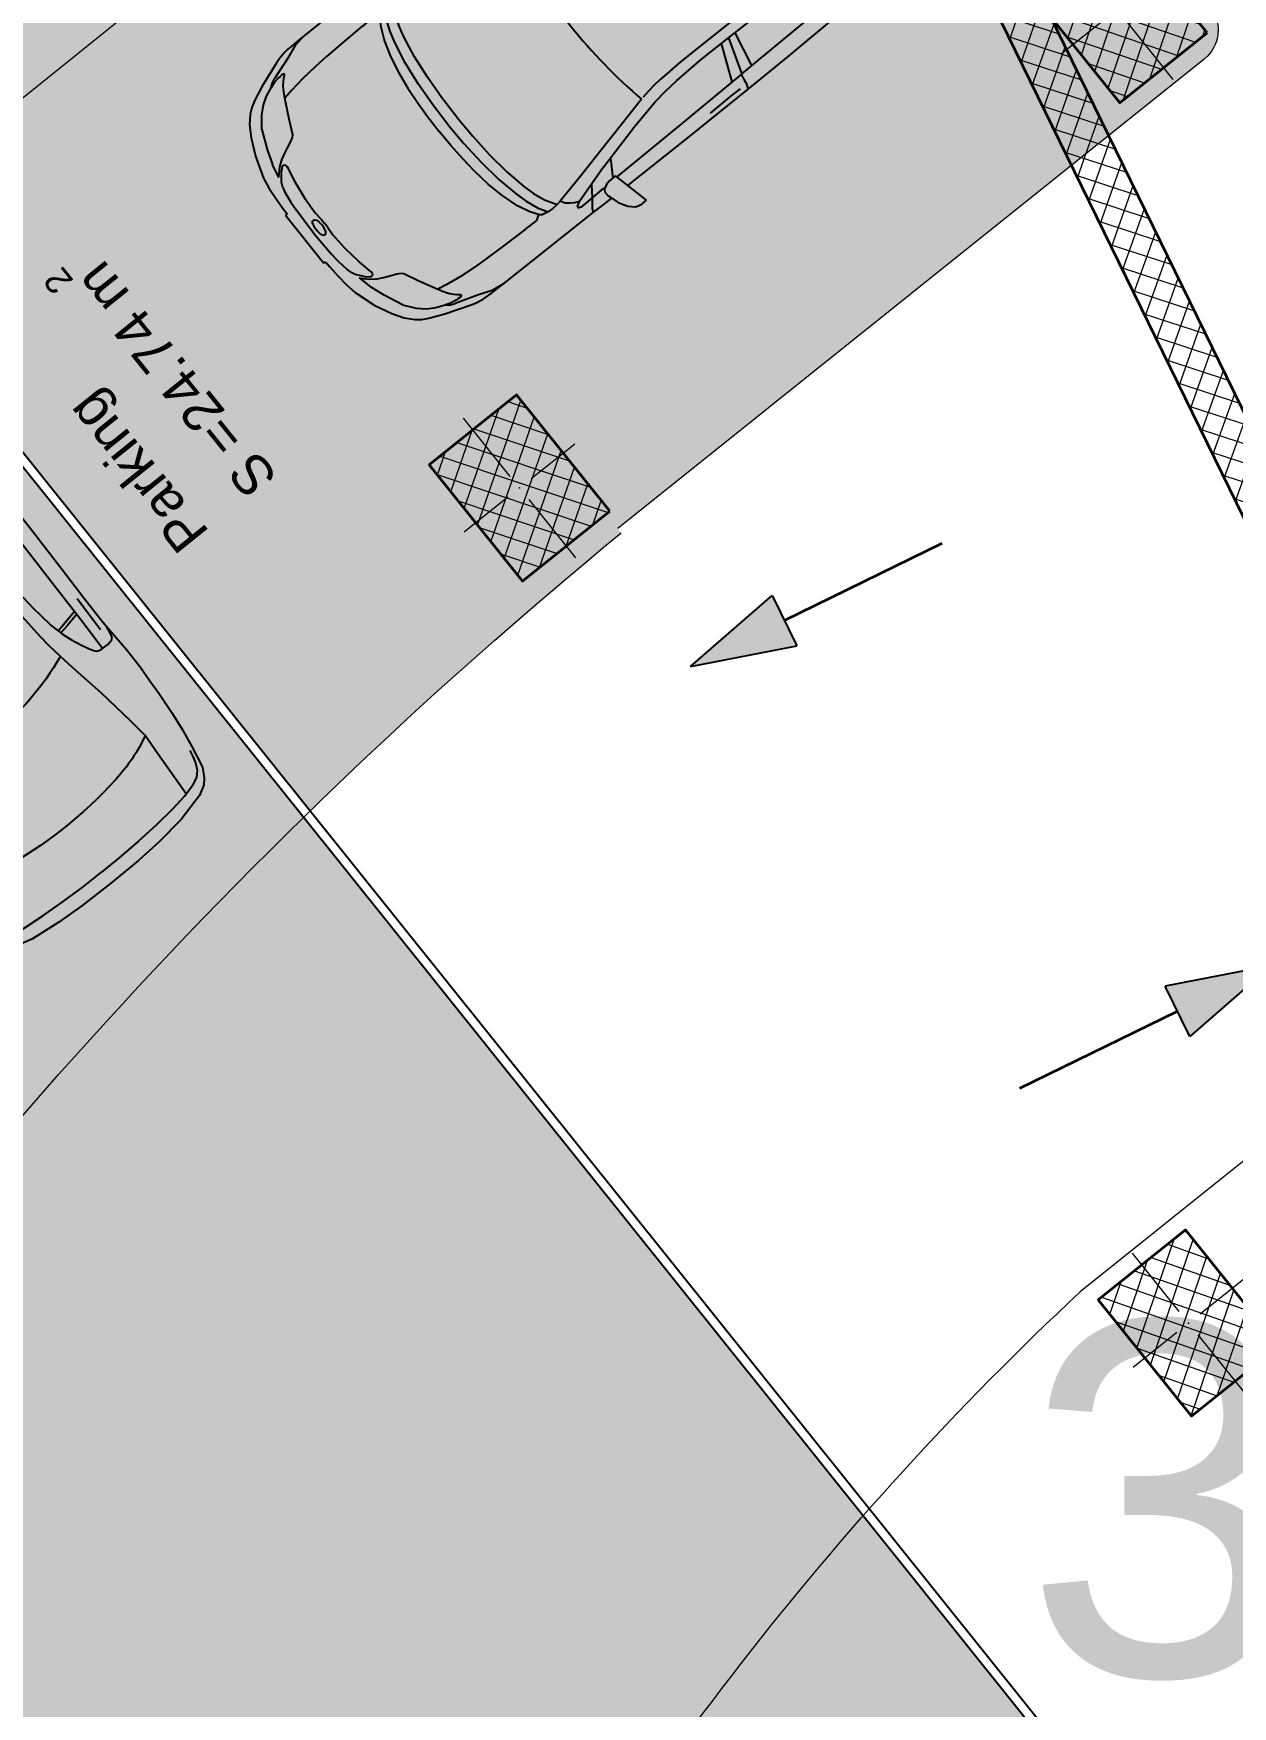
# Model space of a CAD drawing. Header units: metres. Extents: x 7511783 to 7512372, y 4692307 to 4692611.
# Drawn here: x 7511939.81 to 7511946.24, y 4692360.07 to 4692369.04 of the extents above; entities that cross this region are included whole.
import ezdxf

# ---------------------------------------------------------------- set-up
doc = ezdxf.new("R2010")
doc.units = ezdxf.units.M
for name, color, linetype, lineweight in [('2D Drafting - General_Pen_No__1', 7, 'Continuous', 0), ('A - Fill Zone_Pen_No__1', 7, 'Continuous', 0), ('A - Muret', 7, 'Continuous', 0), ('A - Muret_Pen_No__101', 252, 'Continuous', 0), ('A - Muret_Pen_No__7', 7, 'Continuous', 0), ('A - Pllaka Themel', 7, 'Continuous', 0), ('A - Pllaka Themel_Pen_No__42', 8, 'Continuous', 0), ('A - Shtyllat', 7, 'Continuous', 0), ('A - Shtyllat_Pen_No__1', 7, 'Continuous', 0), ('A - Shtyllat_Pen_No__7', 7, 'Continuous', 0), ('A -Polyline', 7, 'Continuous', 0), ('A -Polyline_Pen_No__1', 7, 'Continuous', 0), ('A1 - Bodrumi -1', 7, 'Continuous', 0), ('A1 - Bodrumi -1_Pen_No__42', 8, 'Continuous', 0), ('bodrum 1 garazhat projekt', 7, 'Continuous', 0), ('garazhat-netw-amiri - b1', 20, 'Continuous', 0), ('Interior - Furniture _Pen_No__42', 8, 'Continuous', 0), ('Nr-Kojshi', 251, 'Continuous', 0)]:
    doc.layers.add(name, color=color, linetype=linetype, lineweight=lineweight)
for name, color, linetype, lineweight, true_color in [('2D Drafting - General_Pen_No__102', 7, 'Continuous', 0, 0xcccccc), ('A - Fill Zone_Pen_No__102', 7, 'Continuous', 0, 0xcccccc), ('A -Polyline_Pen_No__178', 7, 'Continuous', 0, 0xbda888), ('A -Polyline_Pen_No__48', 7, 'Continuous', 0, 0xa80f02), ('A -Polyline_Pen_No__8', 7, 'Continuous', 0, 0xa80f02)]:
    doc.layers.add(name, color=color, linetype=linetype, lineweight=lineweight, true_color=true_color)
doc.styles.add('GENERATED_STYLE_1', font='arial.ttf')
doc.styles.get("Standard").update_dxf_attribs({"font": 'arial.ttf'})
pattern_1 = [(44.99999999999999, (0, 0), (-68.94290863686237, 68.94290863686243), []), (135.0000000000002, (0, 0), (68.94290863686219, 68.94290863686261), [])]

# ---------------------------------------------------------------- blocks, each defined once
blk = doc.blocks.new('Slab_5', base_point=(27099.99999994247, -19050.45703700876))
at = {"layer": 'A - Pllaka Themel_Pen_No__42', "color": 8, "linetype": 'Continuous', "lineweight": 25, "flags": 128}
blk.add_lwpolyline([(27099.99999994247, -19050.45703700876), (27099.99999994245, -53141.28956256485), (34367.48378446266, -53141.28956256485), (34572.08011014806, -54047.73212241127), (58725.51372234098, -48551.56399353077), (58577.30438397717, -47886.40318112021), (60192.66493870387, -47573.34216697118), (56976.71528492225, -33242.20353530695), (55470.262655318, -33580.37692266011), (52202.17436583389, -19050.80466526669)], close=True, dxfattribs=at)
blk = doc.blocks.new('Slab_6', base_point=(63264.51523607765, -68393.3326743771))
at = {"layer": 'A1 - Bodrumi -1_Pen_No__42', "color": 8, "linetype": 'Continuous', "lineweight": 25, "flags": 128}
blk.add_lwpolyline([(63264.51523607765, -68393.3326743771), (83257.00457082294, -63909.70114019907), (75456.13369070938, -29146.91751099753, 0.002191949762086438), (57048.23205081843, -33332.54687322022), (60252.72529317138, -47612.6326470723), (58637.28843211706, -47925.70844958309), (58785.1422201114, -48589.27355840802), (58818.69832244765, -48581.63779186852)], format="xyb", close=True, dxfattribs=at)
blk = doc.blocks.new('Wall_17', base_point=(-1850.000000000003, -8550.830745419273))
at = {"layer": 'A - Muret_Pen_No__101', "linetype": 'Continuous', "lineweight": 13}
h = blk.add_hatch(dxfattribs=at)
h.set_pattern_fill('CONCRETE_BLOCK', color=252, style=0, pattern_type=2)
h.set_pattern_definition(pattern_1)
h.paths.add_polyline_path([(-1850.000000000003, -8550.830745419273), (-1850.000000000003, -19000.83600967443), (-1600.000000000003, -19000.83600967443), (-1600.000000000003, -8550.830745419273)])
at = {"layer": 'A - Muret_Pen_No__7', "color": 7, "linetype": 'Continuous', "lineweight": 35, "flags": 128}
for points in [[(-1850.000000000003, -8550.830745419273), (-1850.000000000003, -19000.83600967443)], [(-1600.000000000003, -19000.83600967443), (-1600.000000000003, -8550.830745419273)]]:
    blk.add_lwpolyline(points, dxfattribs=at)
blk = doc.blocks.new('Column_166', base_point=(64505.87232301066, -38881.04805262886))
at = {"layer": 'A - Shtyllat', "linetype": 'Continuous', "lineweight": 0, "true_color": 0x000000}
h = blk.add_hatch(dxfattribs=at)
h.set_pattern_fill('CONCRETE_BLOCK', color=18, style=0, pattern_type=2)
h.set_pattern_definition(pattern_1)
h.paths.add_polyline_path([(64886.17591868006, -39205.65423729103), (64711.00925349893, -38425.06686908084), (64125.56872734128, -38556.44186796668), (64300.7353925224, -39337.02923617687)])
at = {"layer": 'A - Shtyllat_Pen_No__1', "color": 7, "linetype": 'Continuous', "lineweight": 13}
for p, q in [((64488.35565649256, -38802.98931580783), (64400.77232390199, -38412.69563170273)), ((64583.93105983168, -38863.53138611074), (64876.6513229105, -38797.84388666783)), ((64427.81358618964, -38898.56471914697), (64135.09332311082, -38964.25221858989)), ((64523.38898952877, -38959.10678944988), (64610.97232211933, -39349.40047355498))]:
    blk.add_line(p, q, dxfattribs=at)
blk.add_point((64505.87232301066, -38881.04805262886), dxfattribs=at)
at = {"layer": 'A - Shtyllat_Pen_No__7', "color": 7, "linetype": 'Continuous', "lineweight": 35, "flags": 128}
blk.add_lwpolyline([(64886.17591868006, -39205.65423729103), (64711.00925349893, -38425.06686908084), (64125.56872734128, -38556.44186796668), (64300.7353925224, -39337.02923617687)], close=True, dxfattribs=at)
blk = doc.blocks.new('Column_167', base_point=(60501.61449844529, -39779.61817843394))
at = {"layer": 'A - Shtyllat', "linetype": 'Continuous', "lineweight": 0, "true_color": 0x000000}
h = blk.add_hatch(dxfattribs=at)
h.set_pattern_fill('CONCRETE_BLOCK', color=18, style=0, pattern_type=2)
h.set_pattern_definition(pattern_1)
h.paths.add_polyline_path([(60881.91809411468, -40104.22436309612), (60706.75142893356, -39323.63699488591), (60121.31090277591, -39455.01199377175), (60296.47756795703, -40235.59936198196)])
at = {"layer": 'A - Shtyllat_Pen_No__1', "color": 7, "linetype": 'Continuous', "lineweight": 13}
for p, q in [((60484.09783192718, -39701.55944161292), (60396.51449933663, -39311.26575750781)), ((60579.67323526631, -39762.10151191583), (60872.39349834514, -39696.41401247291)), ((60423.55576162427, -39797.13484495204), (60130.83549854544, -39862.82234439496)), ((60519.13116496341, -39857.67691525495), (60606.71449755396, -40247.97059936006))]:
    blk.add_line(p, q, dxfattribs=at)
blk.add_point((60501.61449844529, -39779.61817843394), dxfattribs=at)
at = {"layer": 'A - Shtyllat_Pen_No__7', "color": 7, "linetype": 'Continuous', "lineweight": 35, "flags": 128}
blk.add_lwpolyline([(60881.91809411468, -40104.22436309612), (60706.75142893356, -39323.63699488591), (60121.31090277591, -39455.01199377175), (60296.47756795703, -40235.59936198196)], close=True, dxfattribs=at)
blk = doc.blocks.new('Column_168', base_point=(61758.21565567115, -45379.35366003722))
at = {"layer": 'A - Shtyllat', "linetype": 'Continuous', "lineweight": 0, "true_color": 0x000000}
h = blk.add_hatch(dxfattribs=at)
h.set_pattern_fill('CONCRETE_BLOCK', color=18, style=0, pattern_type=2)
h.set_pattern_definition(pattern_1)
h.paths.add_polyline_path([(62138.51925134053, -45703.95984469941), (61963.35258615942, -44923.3724764892), (61377.91206000177, -45054.74747537504), (61553.07872518289, -45835.33484358525)])
at = {"layer": 'A - Shtyllat_Pen_No__1', "color": 7, "linetype": 'Continuous', "lineweight": 13}
for p, q in [((61740.69898915304, -45301.29492321621), (61653.11565656248, -44911.0012391111)), ((61836.27439249217, -45361.83699351911), (62128.994655571, -45296.1494940762)), ((61680.15691885013, -45396.87032655533), (61387.4366557713, -45462.55782599825)), ((61775.73232218927, -45457.41239685824), (61863.31565477982, -45847.70608096335))]:
    blk.add_line(p, q, dxfattribs=at)
blk.add_point((61758.21565567115, -45379.35366003722), dxfattribs=at)
at = {"layer": 'A - Shtyllat_Pen_No__7', "color": 7, "linetype": 'Continuous', "lineweight": 35, "flags": 128}
blk.add_lwpolyline([(62138.51925134053, -45703.95984469941), (61963.35258615942, -44923.3724764892), (61377.91206000177, -45054.74747537504), (61553.07872518289, -45835.33484358525)], close=True, dxfattribs=at)
blk = doc.blocks.new('Car 05 22')
at = {"layer": 'Interior - Furniture _Pen_No__42', "color": 8, "linetype": 'Continuous', "lineweight": 25}
for p, q in [((1961.117547741, 983.2211582230001), (1928.938242309, 983.2211582230001)), ((1928.938242309, 983.2211582230001), (1957.843908175, 858.0544967500001)), ((1996.903176747, 974.9060932166), (1961.117547741, 983.2211582230001)), ((2026.89661068, 945.007687052), (1996.903176747, 974.9060932166)), ((2054.5732194, 897.577022836), (2026.89661068, 945.007687052)), ((2067.91700908, 857.6794056350002), (2054.5732194, 897.577022836)), ((-483.1389679684001, 817.2581826864), (-585.227090103, 801.027979058)), ((-372.3345973750002, 830.2299334650002), (-483.1389679684001, 817.2581826864)), ((-251.752794228, 841.0437339470001), (-372.3345973750002, 830.2299334650002)), ((-168.2198443133, 844.6061713611999), (-251.752794228, 841.0437339470001)), ((-78.35772569479998, 850.6357850930001), (-168.2198443133, 844.6061713611999)), ((-24.036324899, 852.2918850640001), (-78.35772569479998, 850.6357850930001)), ((40.3182760438, 852.333685063), (-24.036324899, 852.2918850640001)), ((230.8030912739, 845.5192631063), (40.3182760438, 852.333685063)), ((124.560977278, 791.396786131), (129.0398444, 820.468777931)), ((129.0398444, 820.468777931), (138.8862428820001, 832.3883788069999)), ((138.8862428820001, 832.3883788069999), (165.168377873, 840.2758852750001)), ((165.168377873, 840.2758852750001), (194.733578306, 844.324685204)), ((194.733578306, 844.324685204), (230.803091274, 845.519263106)), ((210.873013229, 809.231738788), (418.0703055720001, 816.1926024380002)), ((400.0158099590001, 847.5968063790001), (230.8030912739, 845.5192631063)), ((590.7241636140001, 851.6786068920002), (400.0158099590001, 847.5968063790001)), ((856.5325990199999, 856.1697074550001), (590.7241636140001, 851.6786068920002)), ((1129.8609284, 858.5331077519999), (856.5325990199999, 856.1697074550001)), ((1115.14443198, 808.9482015290001), (1108.59023357, 773.98329714)), ((1119.51383092, 833.267204581), (1115.14443198, 808.9482015290001)), ((1120.16623076, 836.3248049650001), (1119.51383092, 833.267204581)), ((1120.69723063, 838.160005195), (1120.16623076, 836.3248049650001)), ((1129.8609284, 858.5331077519999), (1120.69723063, 838.160005195)), ((1536.1071561, 860.3802508980001), (1129.8609284, 858.5331077519999)), ((1162.63563846, 830.4777734580001), (1220.13025657, 829.0713745190002)), ((1220.13025657, 829.0713745190002), (1369.65750367, 831.4890726950001)), ((1957.843908175, 858.0544967500001), (1536.1071561, 860.3802508980001)), ((1957.84390817, 858.0544967500001), (1977.22141076, 777.427813481)), ((2119.91703998, 857.4374531180001), (2067.91700908, 857.6794056350002)), ((2075.28112592, 835.6608695470001), (2067.91700908, 857.6794056350002)), ((2070.42572439, 799.8521965630001), (2075.2191259, 809.398389361)), ((2075.2191259, 809.398389361), (2075.28112592, 835.6608695470001)), ((2193.165590015, 856.4504063259001), (2119.91703998, 857.4374531180001)), ((2148.02030692, 790.4828861469999), (2166.81146925, 813.8145374840001)), ((2166.81146925, 813.8145374840001), (2182.27381684, 834.0818412380002)), ((2182.27381684, 834.0818412380002), (2193.16559002, 856.4504063260001)), ((2808.01466132, 852.5547640039999), (2193.165590015, 856.4504063259001)), ((2855.7113639, 852.6327640009999), (2808.01466132, 852.5547640039999)), ((2808.01466132, 852.5547640039999), (2876.86636504, 843.3172643940001)), ((2891.44016583, 852.528764005), (2855.7113639, 852.6327640009999)), ((2876.86636504, 843.3172643940001), (2954.16376923, 813.731165643)), ((2922.51356751, 852.0343640259999), (2891.44016583, 852.528764005)), ((2904.11849592, 832.8863289209999), (2905.06820589, 832.837990116)), ((2945.17226874, 849.4061641369999), (2922.51356751, 852.0343640259999)), ((2989.61447115, 839.6482645490003), (2945.17226874, 849.4061641369999)), ((2954.16376923, 813.731165643), (3075.78877375, 774.6896785450001)), ((3013.55027244, 833.064864827), (2989.61447115, 839.6482645490003)), ((3154.26138006, 782.5577669589999), (3013.55027244, 833.064864827)), ((-784.8200333720001, 721.8124613509999), (-815.0478655078001, 667.7598955197003)), ((-757.6903274910002, 747.022066986), (-784.8200333720001, 721.8124613509999)), ((-706.3378894982, 775.7872218095), (-757.6903274910002, 747.022066986)), ((-701.0941271610001, 743.2591195180001), (-729.425104913, 716.3992494200002)), ((-585.227090103, 801.027979058), (-706.3378894982, 775.7872218095)), ((-664.8727541800001, 760.961322365), (-701.0941271610001, 743.2591195180001)), ((-626.571782751, 772.4860242179999), (-664.8727541800001, 760.961322365)), ((-594.8871138119998, 778.489558035), (-626.571782751, 772.4860242179999)), ((125.693926866, 743.8968737240001), (124.560977278, 791.396786131)), ((327.3887276080001, 761.9208956260001), (125.394377448, 756.455747737)), ((132.4291391170001, 722.8048827370001), (125.693926866, 743.8968737240001)), ((146.670770152, 710.6062742990001), (132.4291391170001, 722.8048827370001)), ((521.950780327, 764.672895972), (327.3887276080001, 761.9208956260001)), ((355.2943663540001, 762.315609428), (339.1227247570001, 683.1192857359999)), ((373.4006373970001, 762.571715197), (357.2289958010001, 683.375391506)), ((813.6270094460001, 769.327996556), (521.950780327, 764.672895972)), ((1108.59023357, 773.98329714), (813.6270094460001, 769.327996556)), ((1036.25651944, 772.8416796290002), (996.5002997029999, 578.7916468290002)), ((1041.96657906, 578.0240872360001), (1107.56627095, 773.967136299)), ((1173.32542975, 774.8950612010001), (1090.33970038, 577.8925306800002)), ((1108.59023357, 773.98329714), (1537.61805657, 780.0259473990001)), ((1537.61805657, 780.0256115210001), (1974.99295641, 786.0764425990001)), ((1939.15395607, 686.22492547), (1995.917261, 777.427813481)), ((1977.22141076, 777.427813481), (2019.59119012, 777.427813481)), ((2000.39650233, 701.5917706940002), (2213.53100788, 762.9814866290001)), ((2019.59119012, 777.427813481), (2044.48611622, 783.069509224)), ((2044.48611622, 783.069509224), (2063.35562216, 792.2740022800001)), ((2063.35562216, 792.2740022800001), (2070.42572439, 799.8521965630001)), ((2068.68333559, 787.696981005), (2065.39356605, 794.4584027669999)), ((2068.68333559, 787.696981005), (2148.02030692, 790.4828861469999)), ((2106.51930118, 732.1586113790001), (2148.02030692, 790.4828861469999)), ((2148.02030692, 790.4828861469999), (2205.61920777, 792.204186117)), ((2205.61920777, 792.204186117), (2227.21980808, 791.0038861380001)), ((2226.59190807, 769.8777067159999), (2213.53100788, 762.9814866290001)), ((2213.53100788, 762.9814866290001), (2238.34670825, 752.240186817)), ((2234.36910819, 773.9630864369999), (2226.59190807, 769.8828865080001)), ((2227.21980808, 791.0038861380001), (2232.61990816, 790.0299861550001)), ((2232.61990816, 790.0299861550001), (2237.93539134, 787.287122525)), ((2238.46067648, 776.864360243), (2234.36910819, 773.9630864369999)), ((2240.81890828, 784.0391862600001), (2237.93539134, 787.287122525)), ((2238.34670825, 752.240186817), (2258.53170854, 739.7174870370001)), ((2238.46067648, 776.864360243), (2240.85090828, 780.520986322)), ((2240.85090828, 780.520986322), (2240.81890828, 784.0391862600001)), ((2258.53170854, 739.7174870370001), (2269.0398087, 731.086787188)), ((2269.0398087, 731.086787188), (2278.83550884, 721.9650873480001)), ((2278.83550884, 721.9650873480001), (2293.79610906, 697.650987774)), ((3022.47491973, 758.305686711), (3023.66221975, 762.4851866380001)), ((3024.49924208, 753.7186598590001), (3022.47491973, 758.305686711)), ((3023.66221975, 762.4851866380001), (3034.64521991, 765.0503865930001)), ((3037.91041996, 743.452886971), (3024.49924208, 753.7186598590001)), ((3034.64521991, 765.0503865930001), (3046.93432009, 763.817386614)), ((3050.61522015, 730.6688871950001), (3037.91041996, 743.452886971)), ((3046.93432009, 763.817386614), (3060.9451203, 762.9292866300001)), ((3064.50712035, 714.6457874760001), (3050.61522015, 730.6688871950001)), ((3060.9451203, 762.9292866300001), (3089.85712072, 757.3861867269999)), ((3100.48402088, 763.1120866269999), (3075.78877375, 774.6896785450001)), ((3089.85712072, 757.3861867269999), (3108.43932099, 751.4304868319999)), ((3114.13862108, 753.311186799), (3100.48402088, 763.1120866269999)), ((3108.43932099, 751.4304868319999), (3122.8656212, 746.435986919)), ((3122.8656212, 746.435986919), (3114.13862108, 753.311186799)), ((3170.0706946, 726.5554905960001), (3122.8656212, 746.435986919)), ((3235.883818752, 747.6101556219), (3154.26138006, 782.5577669589999)), ((3211.69204952, 701.0151137130001), (3170.0706946, 726.5554905960001)), ((3269.07948628, 728.3294692490001), (3235.883818752, 747.6101556219)), ((3298.56678787, 705.6390702070001), (3269.07948628, 728.3294692490001)), ((-815.0478655078001, 667.7598955197003), (-855.0523550635, 511.0116477078998)), ((-768.27197925, 602.2788720830002), (-750.5770825730001, 669.7773949330001)), ((-729.425104913, 716.3992494200002), (-750.5770825730001, 669.7773949330001)), ((-665.7281459970001, 623.9546285630003), (-500.877431885, 634.180288886)), ((-500.877431885, 634.180288886), (-383.0238853850001, 641.9613403830001)), ((-383.0238853850001, 641.9613403830001), (-274.2208861730001, 631.3184000780001)), ((-274.2208861730001, 631.3184000780001), (-56.40485420300001, 600.536895199)), ((171.252864179, 696.6287725440002), (146.670770152, 710.6062742990001)), ((212.566754139, 676.5412700230003), (171.252864179, 696.6287725440002)), ((266.3151410770001, 654.566867265), (212.566754139, 676.5412700230003)), ((319.490328155, 636.426864989), (266.3151410770001, 654.566867265)), ((392.7088835140001, 617.8124267930001), (319.490328155, 636.426864989)), ((339.1227247570001, 683.1192857359999), (329.5580559370001, 633.867334886)), ((357.2289958010001, 683.375391506), (346.76505809, 629.492778784)), ((1730.35620914, 633.8338533080002), (1562.00595611, 600.5964783840001)), ((2000.39650233, 701.5917706940002), (1730.35620914, 633.8338533080002)), ((1952.84760406, 621.338789111), (2122.04550654, 659.9572884350001)), ((2122.04550654, 659.9572884350001), (2293.79610906, 697.650987774)), ((2293.79610906, 697.650987774), (2317.1870094, 700.7385877199999)), ((2293.79610906, 697.6386630720001), (2293.79610906, 697.650987774)), ((2317.1870094, 700.7385877199999), (2345.74280982, 702.7498876850002)), ((2355.13419975, 639.912801441), (2317.1870094, 700.7385877199999)), ((2345.74280982, 702.7498876850002), (2378.92931031, 702.0184876970001)), ((2379.77420337, 575.387091212), (2355.13301598, 639.9159014410001)), ((2410.10490185, 649.1086815510001), (2378.92931031, 702.0184876970001)), ((2378.92931031, 702.0184876970001), (2410.57231077, 694.202887834)), ((2436.02871163, 583.2244924540001), (2410.10490185, 649.1086815510001)), ((2410.57231077, 694.202887834), (2410.58631694, 694.1782473540002)), ((2428.73881104, 681.706188053), (2410.57231077, 694.202887834)), ((2428.73881104, 681.706188053), (2457.25830016, 700.0355353230001)), ((2428.77597173, 681.7007453250001), (2428.73881104, 681.706188053)), ((2428.77597173, 681.7007453250001), (2456.66545813, 639.8418234830003)), ((2456.66545813, 639.8418234830003), (2487.23639187, 574.2621729599999)), ((2457.25830016, 700.0355353230001), (2535.4819126, 697.9905877680001)), ((2535.4226126, 697.9916562040003), (2673.21491462, 695.5089878119999)), ((2535.46586986, 697.9894090810001), (2535.4819126, 697.988971943)), ((2673.21491462, 695.5089878119999), (2787.200816290001, 691.4809878819999)), ((2787.200816290001, 691.4809878819999), (2868.41581748, 687.223087957)), ((2868.39588233, 687.2248867100001), (2959.72331881, 678.984388101)), ((2959.72331881, 678.984388101), (2868.41581748, 687.1969879569999)), ((2959.72331881, 678.984388101), (3047.2313201, 666.2002883250001)), ((3047.20992906, 666.2041971140002), (3100.00912087, 656.556188494)), ((3076.97452053, 697.807687771), (3064.50712035, 714.6457874760001)), ((3100.00912087, 656.556188494), (3076.97452053, 697.807687771)), ((3152.92075342, 553.873393456), (3100.00912087, 656.556188494)), ((3254.25934432, 663.1775183300001), (3211.69204952, 701.0151137130001)), ((3301.86726379, 602.8090087200001), (3254.25934432, 663.1775183300001)), ((3337.33388997, 663.380671991), (3298.56678787, 705.6390702070001)), ((3374.49419199, 603.583974516), (3337.33388997, 663.380671991)), ((-768.27197925, 602.2788720830002), (-782.764796709, 510.0106247469999)), ((-764.3441764490001, 617.261773195), (-665.7281459970001, 623.9546285630003)), ((-56.40485420300001, 600.536895199), (145.941775497, 566.5900898169999)), ((145.941775497, 566.5900898169999), (233.261172115, 552.312592089)), ((233.261172115, 552.312592089), (315.3092800730001, 541.359190513)), ((315.2936019620001, 541.3606176840001), (384.2945810830001, 535.0794906230002)), ((474.8166917820001, 607.105387857), (392.7088835140001, 617.8124267930001)), ((521.3449804749999, 601.6186871690002), (474.8166917820001, 607.105387857)), ((569.993568652, 596.838186569), (521.3449804749999, 601.6186871690002)), ((652.59274858, 590.9845858339999), (569.993568652, 596.838186569)), ((772.8388193580001, 584.9903850819999), (652.59274858, 590.9845858339999)), ((907.266686691, 580.298084493), (772.8388193580001, 584.9903850819999)), ((1041.96657906, 578.0240872360001), (907.266686691, 580.298084493)), ((1227.79815085, 577.518695794), (1041.96657906, 578.0240872360001)), ((1316.09897866, 580.475793563), (1227.79815085, 577.518695794)), ((1403.02450604, 584.4121905939999), (1316.09897866, 580.475793563)), ((1483.8761315, 590.1361862749999), (1403.02450604, 584.4121905939999)), ((1562.00595611, 600.5964783840001), (1483.8761315, 590.1361862749999)), ((1554.25309822, 533.0576906580002), (1596.82961355, 540.969674969)), ((1597.28918852, 541.1774857889999), (1596.65116701, 540.8889849259999)), ((1610.72419049, 544.0665862469999), (1779.61280153, 581.7538898049999)), ((1779.61280153, 581.7538898049999), (1952.84760406, 621.338789111)), ((2397.33410595, 514.2584815219999), (2379.77250853, 575.3929912130001)), ((2453.63941421, 521.616582688), (2436.02871163, 583.2244924540001)), ((2487.23639187, 574.2621729599999), (2491.79934275, 562.0052962960002)), ((2491.79994982, 562.0052962960002), (2517.90263133, 477.034766618)), ((3189.62073735, 475.569766106), (3152.92075342, 553.873393456)), ((3301.86726379, 602.8090087200001), (3346.01551313, 501.42179807)), ((3418.40079436, 512.743978351), (3374.49419199, 603.583974516)), ((-855.0523550635, 511.0116477078998), (-874.6778528530002, 344.9579771100001)), ((-782.7621654889999, 510.0273763590001), (-794.5333543099999, 390.6265818930001)), ((384.2815104790001, 535.0803623180001), (454.174320738, 530.4191213629999)), ((454.170282107, 530.4193907049998), (526.242583163, 526.2868907769998)), ((526.2331313149999, 526.287307384), (627.7018846490002, 521.814890855)), ((627.6985462070002, 521.8149872519999), (756.75876515, 518.0884218199999)), ((756.75876515, 518.0884218199999), (1322.62824821, 518.052230308)), ((1322.62824821, 518.052230308), (1420.49779626, 521.6528908580001)), ((1420.49066257, 521.652523245), (1466.64156934, 524.030772681)), ((1466.62639694, 524.029990817), (1510.87647584, 527.594696836)), ((1510.85529759, 527.5929907539999), (1554.25309822, 533.0576906580002)), ((2419.31580918, 395.73626267), (2397.33316008, 514.2635815229999)), ((2477.61661773, 401.0764635800001), (2453.63941421, 521.616582688)), ((2517.90263133, 477.034766618), (2537.54372273, 384.081034151)), ((3199.39883308, 466.7584630290001), (3189.62073735, 475.569766106)), ((3220.69886845, 454.3885401880001), (3199.39883308, 466.7584630290001)), ((3256.10680826, 439.241753418), (3220.67662376, 454.401458713)), ((3346.01551313, 501.42179807), (3374.29746586, 419.557472908)), ((3457.47689648, 393.098483403), (3418.40079436, 512.743978351)), ((-794.5333543099999, 390.6265818930001), (-802.432846809, 258.715288008)), ((2433.73206705, 266.091642182), (2419.31580918, 395.73626267)), ((2493.88922012, 269.050242651), (2477.61661773, 401.0764635800001)), ((2537.54372273, 384.081034151), (2551.45611664, 285.6281997640001)), ((3288.39019413, 425.101248479), (3256.10680826, 439.241753418)), ((3319.36158057, 408.4128426500001), (3288.39019413, 425.101248479)), ((3353.46269085, 384.251283776), (3319.36158057, 408.4128426500001)), ((3321.23357975, 370.497229407), (3320.99727986, 362.132926485)), ((3320.99727986, 362.132926485), (3338.31527228, 276.8564967000001)), ((3324.65427826, 377.297531782), (3321.23357975, 370.497229407)), ((3328.30797666, 379.591332583), (3324.65427826, 377.297531782)), ((3338.46837221, 379.452332535), (3328.30797666, 379.591332583)), ((3363.6407612, 357.8117249760001), (3338.46837221, 379.452332535)), ((3377.18239213, 359.973484801), (3353.46269085, 384.251283776)), ((3391.09039087, 344.247647689), (3374.29746586, 419.557472908)), ((3391.09039087, 344.247647689), (3377.18239213, 359.973484801)), ((3468.34279707, 330.9338860280001), (3457.47689648, 393.098483403)), ((-874.6778528530002, 344.9579771100001), (-882.9440546450002, 194.680643518)), ((2551.45611664, 285.6281997640001), (2559.71041303, 193.693567653)), ((3338.31527228, 276.8564967000001), (3351.88296634, 172.661960307)), ((3396.66521323, 315.8049103040001), (3363.6407612, 357.8117249760001)), ((3408.0703938, 289.3779877820002), (3396.66521323, 315.8049103040001)), ((3408.0703938, 289.3779877820002), (3413.77629411, 267.259988716)), ((3474.4914974, 263.721088865), (3468.34279707, 330.9338860280001)), ((-882.9440546450002, 194.680643518), (-885.376707689, 0)), ((-802.432846809, 258.715288008), (-806.813142649, 124.936494209)), ((2441.61713002, 131.955220918), (2433.73181129, 266.093942182)), ((2503.10292147, 133.173421111), (2493.88922012, 269.050242651)), ((2559.71041303, 193.693567653), (2564.38081099, 101.185635342)), ((3413.77548775, 267.2641933500001), (3418.45445829, 242.866384828)), ((3418.45219437, 242.878189745), (3424.04489467, 200.723791525)), ((3424.04489467, 200.723791525), (3427.72848251, 152.023715234)), ((3478.33319761, 199.9171915590001), (3474.4914974, 263.721088865)), ((3479.35651311, 164.9481933352), (3478.33319761, 199.9171915590001)), ((-806.813142649, 124.936494209), (-808.0470753050001, 0)), ((2444.0197128, -0.02730000432770001), (2441.61701245, 131.957220918)), ((2506.01959488, -3.859767548100002e-13), (2503.10292147, 133.173421111)), ((2564.38081099, 101.185635342), (2566.01761027, -0.006100002130650002)), ((3351.88296634, 172.661960307), (3358.34376351, 75.87012649980001)), ((3432.36383112, 39.98011396419999), (3427.72848251, 152.023715234)), ((3489.51959821, 164.9481933352), (3479.35651311, 164.9481933352)), ((3489.51959821, -164.9481933352), (3489.51959821, 164.9481933352)), ((-885.376707689, 0), (-882.9440546450002, -194.680643518)), ((-806.813142649, -124.936494209), (-808.0470753050001, 1.476718538480001e-13)), ((2444.0197128, 0.02730000432710001), (2441.61701245, -131.957220918)), ((2564.38081099, -101.185635342), (2566.01761027, 0.006100002129970001)), ((3353.95786543, 27.8932505984), (3358.34376351, 75.87012649980001)), ((3353.95786543, 27.8932505984), (3353.95786543, -0.7649002671629999)), ((3353.95786543, -27.8932505984), (3353.95786543, 0.7649002671619999)), ((3370.89075802, 11.7411041009), (3370.32315827, -0.7649002671629999)), ((3370.89075802, -11.7411041009), (3370.32315827, 0.7649002671619999)), ((3372.49235732, 23.6550082622), (3370.89075802, 11.7411041009)), ((3376.26728506, 38.993950924), (3372.49235732, 23.6550082622)), ((3381.98685317, 46.5714162664), (3376.26728506, 38.993950924)), ((3386.21005132, 48.3522168884), (3381.98685317, 46.5714162664)), ((3386.21005132, 48.3522168884), (3394.28954778, 48.3522168884)), ((3398.51284593, 46.5714162664), (3394.28954778, 48.3522168884)), ((3404.23226311, 38.99375151340001), (3398.51284593, 46.5714162664)), ((3404.23226311, 38.99375151340001), (3408.00714178, 23.6550082622)), ((3408.00714178, 23.6550082622), (3409.76654101, 8.055102813469999)), ((3409.76654101, 8.055102813469999), (3409.76654101, -4.961309141290002e-13)), ((3431.76949509, 57.3729975776), (3431.76949509, 56.7710829698)), ((3432.04453126, -0.0109000038072), (3432.36383112, 39.98011396419999)), ((3432.04453126, 0.0109000038063), (3432.36383112, -39.98011396419999)), ((2506.01959488, -2.780368116010001e-13), (2503.10292147, -133.173421111)), ((3351.88296634, -172.661960307), (3358.34376351, -75.87012649980001)), ((3353.95786543, -27.8932505984), (3358.34376351, -75.87012649980001)), ((3372.49235732, -23.6550082622), (3370.89075802, -11.7411041009)), ((3376.26728506, -38.993950924), (3372.49235732, -23.6550082622)), ((3381.98685317, -46.5714162664), (3376.26728506, -38.993950924)), ((3386.21005132, -48.3522168884), (3381.98685317, -46.5714162664)), ((3386.21005132, -48.3522168884), (3394.28954778, -48.3522168884)), ((3398.51284593, -46.5714162664), (3394.28954778, -48.3522168884)), ((3404.23226311, -38.99375151340001), (3398.51284593, -46.5714162664)), ((3404.23226311, -38.99375151340001), (3408.00714178, -23.6550082622)), ((3408.00714178, -23.6550082622), (3409.76654101, -8.055102813469999)), ((3409.76654101, -8.055102813469999), (3409.76654101, -3.892295027780001e-13)), ((3432.36383112, -39.98011396419999), (3427.72848251, -152.023715234)), ((3431.76949509, -57.3729975776), (3431.76949509, -56.7710829698)), ((-802.432846809, -258.715288008), (-806.813142649, -124.936494209)), ((2441.61713002, -131.955220918), (2433.73181129, -266.093942182)), ((2503.10292147, -133.173421111), (2493.88922012, -269.050242651)), ((2559.71041303, -193.693567653), (2564.38081099, -101.185635342)), ((3338.31527228, -276.8564967000001), (3351.88296634, -172.661960307)), ((3424.04489467, -200.723791525), (3427.72848251, -152.023715234)), ((3478.33319761, -199.9171915590001), (3479.35651311, -164.9481933352)), ((3479.35651311, -164.9481933352), (3489.51959821, -164.9481933352)), ((-882.9440546450002, -194.680643518), (-874.6778528530002, -344.9579771100001)), ((-794.5333543099999, -390.6265818930001), (-802.432846809, -258.715288008)), ((2433.73206705, -266.091642182), (2419.31580918, -395.73626267)), ((2493.88922012, -269.050242651), (2477.61661773, -401.0764635800001)), ((2551.45611664, -285.6281997640001), (2559.71041303, -193.693567653)), ((3408.0703938, -289.3779877820002), (3413.77629411, -267.259988716)), ((3413.77548775, -267.2641933500001), (3418.45445829, -242.866384828)), ((3418.45219437, -242.878189745), (3424.04489467, -200.723791525)), ((3468.34279707, -330.9338860280001), (3474.4914974, -263.721088865)), ((3474.4914974, -263.721088865), (3478.33319761, -199.9171915590001)), ((-874.6778528530002, -344.9579771100001), (-855.0523550635, -511.0116477078998)), ((2537.54372273, -384.081034151), (2551.45611664, -285.6281997640001)), ((3320.99727986, -362.132926485), (3338.31527228, -276.8564967000001)), ((3363.6407612, -357.8117249760001), (3338.46837221, -379.452332535)), ((3396.66521323, -315.8049103040001), (3363.6407612, -357.8117249760001)), ((3391.09039087, -344.247647689), (3374.29746586, -419.557472908)), ((3391.09039087, -344.247647689), (3377.18239213, -359.973484801)), ((3408.0703938, -289.3779877820002), (3396.66521323, -315.8049103040001)), ((3457.47689648, -393.098483403), (3468.34279707, -330.9338860280001)), ((-782.7621654889999, -510.0273763590001), (-794.5333543099999, -390.6265818930001)), ((2419.31580918, -395.73626267), (2397.33316008, -514.2635815229999)), ((2477.61661773, -401.0764635800001), (2453.63941421, -521.616582688)), ((2517.90263133, -477.034766618), (2537.54372273, -384.081034151)), ((3256.10680826, -439.241753418), (3220.67662376, -454.401458713)), ((3288.39019413, -425.101248479), (3256.10680826, -439.241753418)), ((3319.36158057, -408.4128426500001), (3288.39019413, -425.101248479)), ((3353.46269085, -384.251283776), (3319.36158057, -408.4128426500001)), ((3321.23357975, -370.497229407), (3320.99727986, -362.132926485)), ((3324.65427826, -377.297531782), (3321.23357975, -370.497229407)), ((3328.30797666, -379.591332583), (3324.65427826, -377.297531782)), ((3338.46837221, -379.452332535), (3328.30797666, -379.591332583)), ((3346.01551313, -501.42179807), (3374.29746586, -419.557472908)), ((3377.18239213, -359.973484801), (3353.46269085, -384.251283776)), ((3418.40079436, -512.743978351), (3457.47689648, -393.098483403)), ((-855.0523550635, -511.0116477078998), (-815.0478655078001, -667.7598955197003)), ((-768.27197925, -602.2788720830002), (-782.764796709, -510.0106247469999)), ((315.2936019620001, -541.3606176840001), (384.2945810830001, -535.0794906230002)), ((384.2815104790001, -535.0803623180001), (454.174320738, -530.4191213629999)), ((454.170282107, -530.4193907049998), (526.242583163, -526.2868907769998)), ((526.2331313149999, -526.287307384), (627.7018846490002, -521.814890855)), ((627.6985462070002, -521.8149872519999), (756.75876515, -518.0884218199999)), ((756.75876515, -518.0884218199999), (1322.62824821, -518.052230308)), ((1322.62824821, -518.052230308), (1420.49779626, -521.6528908580001)), ((1420.49066257, -521.652523245), (1466.64156934, -524.030772681)), ((1466.62639694, -524.029990817), (1510.87647584, -527.594696836)), ((1510.85529759, -527.5929907539999), (1554.25309822, -533.0576906580002)), ((1554.25309822, -533.0576906580002), (1596.82961355, -540.969674969)), ((2397.33410595, -514.2584815219999), (2379.77250853, -575.3929912130001)), ((2453.63941421, -521.616582688), (2436.02871163, -583.2244924540001)), ((2491.79994982, -562.0052962960002), (2517.90263133, -477.034766618)), ((3189.62073735, -475.569766106), (3152.92075342, -553.873393456)), ((3199.39883308, -466.7584630290001), (3189.62073735, -475.569766106)), ((3220.69886845, -454.3885401880001), (3199.39883308, -466.7584630290001)), ((3301.86726379, -602.8090087200001), (3346.01551313, -501.42179807)), ((3374.49419199, -603.583974516), (3418.40079436, -512.743978351)), ((-768.27197925, -602.2788720830002), (-750.5770825730001, -669.7773949330001)), ((-764.3441764490001, -617.261773195), (-665.7281459970001, -623.9546285630003)), ((-665.7281459970001, -623.9546285630003), (-500.877431885, -634.180288886)), ((-274.2208861730001, -631.3184000780001), (-56.40485420300001, -600.536895199)), ((-56.40485420300001, -600.536895199), (145.941775497, -566.5900898169999)), ((145.941775497, -566.5900898169999), (233.261172115, -552.312592089)), ((233.261172115, -552.312592089), (315.3092800730001, -541.359190513)), ((392.7088835140001, -617.8124267930001), (319.490328155, -636.426864989)), ((474.8166917820001, -607.105387857), (392.7088835140001, -617.8124267930001)), ((521.3449804749999, -601.6186871690002), (474.8166917820001, -607.105387857)), ((569.993568652, -596.838186569), (521.3449804749999, -601.6186871690002)), ((652.59274858, -590.9845858339999), (569.993568652, -596.838186569)), ((772.8388193580001, -584.9903850819999), (652.59274858, -590.9845858339999)), ((907.266686691, -580.298084493), (772.8388193580001, -584.9903850819999)), ((1041.96657906, -578.0240872360001), (907.266686691, -580.298084493)), ((1036.25651944, -772.8416796290002), (996.5002997029999, -578.7916468290002)), ((1227.79815085, -577.518695794), (1041.96657906, -578.0240872360001)), ((1041.96657906, -578.0240872360001), (1107.56627095, -773.967136299)), ((1173.32542975, -774.8950612010001), (1090.33970038, -577.8925306800002)), ((1316.09897866, -580.475793563), (1227.79815085, -577.518695794)), ((1403.02450604, -584.4121905939999), (1316.09897866, -580.475793563)), ((1483.8761315, -590.1361862749999), (1403.02450604, -584.4121905939999)), ((1562.00595611, -600.5964783840001), (1483.8761315, -590.1361862749999)), ((1730.35620914, -633.8338533080002), (1562.00595611, -600.5964783840001)), ((1597.28918852, -541.1774857889999), (1596.65116701, -540.8889849259999)), ((1610.72419049, -544.0665862469999), (1779.61280153, -581.7538898049999)), ((1779.61280153, -581.7538898049999), (1952.84760406, -621.338789111)), ((1952.84760406, -621.338789111), (2122.04550654, -659.9572884350001)), ((2379.77420337, -575.387091212), (2355.13301598, -639.9159014410001)), ((2436.02871163, -583.2244924540001), (2410.10490185, -649.1086815510001)), ((2456.66545813, -639.8418234830003), (2487.23639187, -574.2621729599999)), ((2487.23639187, -574.2621729599999), (2491.79934275, -562.0052962960002)), ((3152.92075342, -553.873393456), (3100.00912087, -656.556188494)), ((3301.86726379, -602.8090087200001), (3254.25934432, -663.1775183300001)), ((3337.33388997, -663.380671991), (3374.49419199, -603.583974516)), ((-815.0478655078001, -667.7598955197003), (-784.8200333720001, -721.8124613509999)), ((-729.425104913, -716.3992494200002), (-750.5770825730001, -669.7773949330001)), ((-701.0941271610001, -743.2591195180001), (-729.425104913, -716.3992494200002)), ((-500.877431885, -634.180288886), (-383.0238853850001, -641.9613403830001)), ((-383.0238853850001, -641.9613403830001), (-274.2208861730001, -631.3184000780001)), ((146.670770152, -710.6062742990001), (132.4291391170001, -722.8048827370001)), ((171.252864179, -696.6287725440002), (146.670770152, -710.6062742990001)), ((212.566754139, -676.5412700230003), (171.252864179, -696.6287725440002)), ((266.3151410770001, -654.566867265), (212.566754139, -676.5412700230003)), ((319.490328155, -636.426864989), (266.3151410770001, -654.566867265)), ((339.1227247570001, -683.1192857359999), (329.5580559370001, -633.867334886)), ((355.2943663540001, -762.315609428), (339.1227247570001, -683.1192857359999)), ((357.2289958010001, -683.375391506), (346.76505809, -629.492778784)), ((373.4006373970001, -762.571715197), (357.2289958010001, -683.375391506)), ((2000.39650233, -701.5917706940002), (1730.35620914, -633.8338533080002)), ((1939.15395607, -686.22492547), (1995.917261, -777.427813481)), ((2000.39650233, -701.5917706940002), (2213.53100788, -762.9814866290001)), ((2122.04550654, -659.9572884350001), (2293.79610906, -697.650987774)), ((2278.83550884, -721.9650873480001), (2293.79610906, -697.650987774)), ((2293.79610906, -697.6386630720001), (2293.79610906, -697.650987774)), ((2293.79610906, -697.650987774), (2317.1870094, -700.7385877199999)), ((2355.13419975, -639.912801441), (2317.1870094, -700.7385877199999)), ((2317.1870094, -700.7385877199999), (2345.74280982, -702.7498876850002)), ((2345.74280982, -702.7498876850002), (2378.92931031, -702.0184876970001)), ((2410.10490185, -649.1086815510001), (2378.92931031, -702.0184876970001)), ((2378.92931031, -702.0184876970001), (2410.57231077, -694.202887834)), ((2428.73881104, -681.706188053), (2410.57231077, -694.202887834)), ((2410.57231077, -694.202887834), (2410.58631694, -694.1782473540002)), ((2428.77597173, -681.7007453250001), (2428.73881104, -681.706188053)), ((2428.73881104, -681.706188053), (2457.25830016, -700.0355353230001)), ((2428.77597173, -681.7007453250001), (2456.66545813, -639.8418234830003)), ((2457.25830016, -700.0355353230001), (2535.4819126, -697.9905877680001)), ((2535.4226126, -697.9916562040003), (2673.21491462, -695.5089878119999)), ((2535.46586986, -697.9894090810001), (2535.4819126, -697.988971943)), ((2673.21491462, -695.5089878119999), (2787.200816290001, -691.4809878819999)), ((2787.200816290001, -691.4809878819999), (2868.41581748, -687.223087957)), ((2868.39588233, -687.2248867100001), (2959.72331881, -678.984388101)), ((2959.72331881, -678.984388101), (2868.41581748, -687.1969879569999)), ((2959.72331881, -678.984388101), (3047.2313201, -666.2002883250001)), ((3047.20992906, -666.2041971140002), (3100.00912087, -656.556188494)), ((3064.50712035, -714.6457874760001), (3050.61522015, -730.6688871950001)), ((3076.97452053, -697.807687771), (3064.50712035, -714.6457874760001)), ((3100.00912087, -656.556188494), (3076.97452053, -697.807687771)), ((3211.69204952, -701.0151137130001), (3170.0706946, -726.5554905960001)), ((3254.25934432, -663.1775183300001), (3211.69204952, -701.0151137130001)), ((3269.07948628, -728.3294692490001), (3298.56678787, -705.6390702070001)), ((3298.56678787, -705.6390702070001), (3337.33388997, -663.380671991)), ((-784.8200333720001, -721.8124613509999), (-757.6903274910002, -747.022066986)), ((-757.6903274910002, -747.022066986), (-706.3378894982, -775.7872218095)), ((-706.3378894982, -775.7872218095), (-585.227090103, -801.027979058)), ((-664.8727541800001, -760.961322365), (-701.0941271610001, -743.2591195180001)), ((-626.571782751, -772.4860242179999), (-664.8727541800001, -760.961322365)), ((-594.8871138119998, -778.489558035), (-626.571782751, -772.4860242179999)), ((-585.227090103, -801.027979058), (-483.149337101, -817.2569687829999)), ((125.693926866, -743.8968737240001), (124.560977278, -791.396786131)), ((124.560977278, -791.396786131), (129.0398444, -820.468777931)), ((327.3887276080001, -761.9208956260001), (125.394377448, -756.455747737)), ((132.4291391170001, -722.8048827370001), (125.693926866, -743.8968737240001)), ((521.950780327, -764.672895972), (327.3887276080001, -761.9208956260001)), ((813.6270094460001, -769.327996556), (521.950780327, -764.672895972)), ((1108.59023357, -773.98329714), (813.6270094460001, -769.327996556)), ((1108.59023357, -773.98329714), (1537.61805657, -780.0259473990001)), ((1115.14443198, -808.9482015290001), (1108.59023357, -773.98329714)), ((1537.61805657, -780.0256115210001), (1974.99295641, -786.0764425990001)), ((1957.84390817, -858.0544967500001), (1977.22141076, -777.427813481)), ((1977.22141076, -777.427813481), (2019.59119012, -777.427813481)), ((2019.59119012, -777.427813481), (2044.48611622, -783.069509224)), ((2044.48611622, -783.069509224), (2063.35562216, -792.2740022800001)), ((2063.35562216, -792.2740022800001), (2070.42572439, -799.8521965630001)), ((2068.68333559, -787.696981005), (2065.39356605, -794.4584027669999)), ((2068.68333559, -787.696981005), (2148.02030692, -790.4828861469999)), ((2070.42572439, -799.8521965630001), (2075.2191259, -809.398389361)), ((2106.51930118, -732.1586113790001), (2148.02030692, -790.4828861469999)), ((2148.02030692, -790.4828861469999), (2166.81146925, -813.8145374840001)), ((2148.02030692, -790.4828861469999), (2205.61920777, -792.204186117)), ((2205.61920777, -792.204186117), (2227.21980808, -791.0038861380001)), ((2213.53100788, -762.9814866290001), (2238.34670825, -752.240186817)), ((2226.59190807, -769.8777067159999), (2213.53100788, -762.9814866290001)), ((2234.36910819, -773.9630864369999), (2226.59190807, -769.8828865080001)), ((2227.21980808, -791.0038861380001), (2232.61990816, -790.0299861550001)), ((2232.61990816, -790.0299861550001), (2237.93539134, -787.287122525)), ((2238.46067648, -776.864360243), (2234.36910819, -773.9630864369999)), ((2240.81890828, -784.0391862600001), (2237.93539134, -787.287122525)), ((2238.34670825, -752.240186817), (2258.53170854, -739.7174870370001)), ((2238.46067648, -776.864360243), (2240.85090828, -780.520986322)), ((2240.85090828, -780.520986322), (2240.81890828, -784.0391862600001)), ((2258.53170854, -739.7174870370001), (2269.0398087, -731.086787188)), ((2269.0398087, -731.086787188), (2278.83550884, -721.9650873480001)), ((2954.16376923, -813.731165643), (3075.78877375, -774.6896785450001)), ((3013.55027244, -833.064864827), (3154.26138006, -782.5577669589999)), ((3024.49924208, -753.7186598590001), (3022.47491973, -758.305686711)), ((3022.47491973, -758.305686711), (3023.66221975, -762.4851866380001)), ((3023.66221975, -762.4851866380001), (3034.64521991, -765.0503865930001)), ((3037.91041996, -743.452886971), (3024.49924208, -753.7186598590001)), ((3034.64521991, -765.0503865930001), (3046.93432009, -763.817386614)), ((3050.61522015, -730.6688871950001), (3037.91041996, -743.452886971)), ((3046.93432009, -763.817386614), (3060.9451203, -762.9292866300001)), ((3060.9451203, -762.9292866300001), (3089.85712072, -757.3861867269999)), ((3100.48402088, -763.1120866269999), (3075.78877375, -774.6896785450001)), ((3089.85712072, -757.3861867269999), (3108.43932099, -751.4304868319999)), ((3114.13862108, -753.311186799), (3100.48402088, -763.1120866269999)), ((3108.43932099, -751.4304868319999), (3122.8656212, -746.435986919)), ((3122.8656212, -746.435986919), (3114.13862108, -753.311186799)), ((3170.0706946, -726.5554905960001), (3122.8656212, -746.435986919)), ((3154.26138006, -782.5577669589999), (3235.883818752, -747.6101556219)), ((3235.883818752, -747.6101556219), (3269.07948628, -728.3294692490001)), ((-483.149337101, -817.2569687829999), (-372.3345973750002, -830.2299334650002)), ((-372.3345973750002, -830.2299334650002), (-251.752794228, -841.0437339470001)), ((-251.752794228, -841.0437339470001), (-168.2198443133, -844.6061713611999)), ((-168.2198443133, -844.6061713611999), (-78.35772569479998, -850.6357850930001)), ((-78.35772569479998, -850.6357850930001), (-24.036324899, -852.2918850640001)), ((-24.036324899, -852.2918850640001), (40.3182760438, -852.333685063)), ((40.3182760438, -852.333685063), (230.8030912739, -845.5192631063)), ((129.0398444, -820.468777931), (138.8862428820001, -832.3883788069999)), ((138.8862428820001, -832.3883788069999), (165.168377873, -840.2758852750001)), ((165.168377873, -840.2758852750001), (194.733578306, -844.324685204)), ((194.733578306, -844.324685204), (230.803091274, -845.519263106)), ((210.873013229, -809.231738788), (418.0703055720001, -816.1926024380002)), ((230.8030912739, -845.5192631063), (400.0158099590001, -847.5968063790001)), ((400.0158099590001, -847.5968063790001), (590.7241636140001, -851.6786068920002)), ((590.7241636140001, -851.6786068920002), (856.5325990199999, -856.1697074550001)), ((856.5325990199999, -856.1697074550001), (1129.8609284, -858.5331077519999)), ((1119.51383092, -833.267204581), (1115.14443198, -808.9482015290001)), ((1120.16623076, -836.3248049650001), (1119.51383092, -833.267204581)), ((1120.69723063, -838.160005195), (1120.16623076, -836.3248049650001)), ((1129.8609284, -858.5331077519999), (1120.69723063, -838.160005195)), ((1129.8609284, -858.5331077519999), (1536.1071561, -860.3802508980001)), ((1162.63563846, -830.4777734580001), (1220.13025657, -829.0713745190002)), ((1220.13025657, -829.0713745190002), (1369.65750367, -831.4890726950001)), ((1536.1071561, -860.3802508980001), (1957.84390817, -858.0544967500001)), ((1957.84390817, -858.0544967500001), (1928.938242309, -983.2211582230001)), ((2054.5732194, -897.577022836), (2067.917009081, -857.6794056350002)), ((2075.28112592, -835.6608695470001), (2067.91700908, -857.6794056350002)), ((2067.917009081, -857.6794056350002), (2119.91703998, -857.4374531180001)), ((2075.2191259, -809.398389361), (2075.28112592, -835.6608695470001)), ((2119.91703998, -857.4374531180001), (2193.165590015, -856.4504063259001)), ((2166.81146925, -813.8145374840001), (2182.27381684, -834.0818412380002)), ((2182.27381684, -834.0818412380002), (2193.16559002, -856.4504063260001)), ((2193.165590015, -856.4504063259001), (2808.01466132, -852.5547640039999)), ((2808.01466132, -852.5547640039999), (2876.86636504, -843.3172643940001)), ((2808.01466132, -852.5547640039999), (2855.7113639, -852.6327640009999)), ((2855.7113639, -852.6327640009999), (2891.44016583, -852.528764005)), ((2876.86636504, -843.3172643940001), (2954.16376923, -813.731165643)), ((2891.44016583, -852.528764005), (2922.51356751, -852.0343640259999)), ((2922.51356751, -852.0343640259999), (2945.17226874, -849.4061641369999)), ((2945.17226874, -849.4061641369999), (2989.61447115, -839.6482645490003)), ((2989.61447115, -839.6482645490003), (3013.55027244, -833.064864827)), ((1928.938242309, -983.2211582230001), (1961.117547741, -983.2211582230001)), ((1961.117547741, -983.2211582230001), (1996.903176747, -974.9060932166)), ((1996.903176747, -974.9060932166), (2026.89661068, -945.007687052)), ((2026.89661068, -945.007687052), (2054.5732194, -897.577022836))]:
    blk.add_line(p, q, dxfattribs=at)
for centre, radius, start, end in [((492.8743121958001, 217.6762888661), 973.2499460396, 154.1544541405, 170.9117329646), ((1649.811844864, 0), 1520.416064058, 158.6992078, 201.3007921999999), ((-1245.217819199, 0), 2907.303426369, 349.2141992177, 10.78580078235001), ((1856.361619248, -1.736472437242), 2353.963924674, 170.8803955853, 189.9222862500999), ((492.8743121958001, -217.6762888661), 973.2499460396, 191.230533967, 205.8455458595)]:
    blk.add_arc(centre, radius, start, end, dxfattribs=at)
blk = doc.blocks.new('Polyline_11', base_point=(47094.35020442177, -7380.512641548446))
at = {"layer": 'A -Polyline_Pen_No__48', "linetype": 'Continuous', "lineweight": 25, "true_color": 0xa80f02}
blk.add_hatch(color=14, dxfattribs=at).paths.add_polyline_path([(45594.35020442177, -7380.512641548453), (46154.15770442177, -7530.512641548451), (46154.15770442177, -7230.51264154845)])
at = {"layer": 'A -Polyline_Pen_No__48', "color": 14, "linetype": 'Continuous', "lineweight": 25, "true_color": 0xa80f02}
for p, q in [((45594.35020442177, -7380.512641548453), (46154.15770442177, -7230.51264154845)), ((46154.15770442177, -7230.51264154845), (46154.15770442177, -7530.512641548451)), ((45594.35020442177, -7380.512641548453), (46154.15770442177, -7530.512641548451))]:
    blk.add_line(p, q, dxfattribs=at)
at = {"layer": 'A -Polyline_Pen_No__8', "color": 14, "linetype": 'Continuous', "lineweight": 35, "true_color": 0xa80f02, "flags": 128}
blk.add_lwpolyline([(47094.35020442177, -7380.512641548446), (46154.15770442177, -7380.51264154845)], dxfattribs=at)
blk = doc.blocks.new('Polyline_12', base_point=(45594.35020442182, -9921.92648405067))
at = {"layer": 'A -Polyline_Pen_No__48', "linetype": 'Continuous', "lineweight": 25, "true_color": 0xa80f02}
blk.add_hatch(color=14, dxfattribs=at).paths.add_polyline_path([(47094.35020442182, -9921.92648405064), (46534.54270442182, -9771.926484050651), (46534.54270442182, -10071.92648405065)])
at = {"layer": 'A -Polyline_Pen_No__48', "color": 14, "linetype": 'Continuous', "lineweight": 25, "true_color": 0xa80f02}
for p, q in [((47094.35020442182, -9921.92648405064), (46534.54270442182, -9771.926484050651)), ((46534.54270442182, -10071.92648405065), (46534.54270442182, -9771.926484050651)), ((47094.35020442182, -9921.92648405064), (46534.54270442182, -10071.92648405065))]:
    blk.add_line(p, q, dxfattribs=at)
at = {"layer": 'A -Polyline_Pen_No__8', "color": 14, "linetype": 'Continuous', "lineweight": 35, "true_color": 0xa80f02, "flags": 128}
blk.add_lwpolyline([(45594.35020442182, -9921.92648405067), (46534.54270442182, -9921.926484050651)], dxfattribs=at)
blk = doc.blocks.new('A$C75F44AD6')
at = {"layer": '2D Drafting - General_Pen_No__102', "linetype": 'Continuous', "lineweight": 0, "true_color": 0x333333}
blk.add_hatch(color=250, dxfattribs=at).paths.add_polyline_path([(30866.49147692894, 20685.62517982554), (38133.98080086183, 20685.55905194554), (38338.57712654723, 19779.11649209911), (62491.99361482709, 25275.28072439469), (62343.80140037634, 25940.44543339017), (63959.16195510304, 26253.50644753921), (60743.21230132142, 40584.64507920343), (59236.75967171717, 40246.47169185027), (55968.67138223306, 54776.0439492437), (30866.49147692894, 54776.0439492437)])
at = {"layer": 'A - Fill Zone_Pen_No__102', "linetype": 'Continuous', "lineweight": 0, "true_color": 0xf2f2f2}
for points in [[(67937.66353277725, 38264.16666837216), (61635.82281025402, 36835.29845280483), (60814.7290672176, 40494.30174129016), (67102.99403242179, 41945.36986813667)], [(61635.82281025402, 36835.29845280483), (67937.66353277725, 38264.16666837216), (68728.35052295783, 34740.66363139324, -0.3893918508334163), (68593.49704649285, 34506.17663199795), (64646.47925200158, 33619.70291146992), (64652.86435731069, 33591.24925252843, 0.02125896208598294), (62500.06006299736, 32984.01248276289)]]:
    blk.add_hatch(color=7, dxfattribs=at).paths.add_polyline_path(points)
at = {"layer": '2D Drafting - General_Pen_No__1', "color": 7, "linetype": 'Continuous', "lineweight": 13, "flags": 128}
blk.add_lwpolyline([(30866.49147692894, 20685.62517982554), (38133.98080086183, 20685.55905194554), (38338.57712654723, 19779.11649209911), (62491.99361482709, 25275.28072439469), (62343.80140037634, 25940.44543339017), (63959.16195510304, 26253.50644753921), (60743.21230132142, 40584.64507920343), (59236.75967171717, 40246.47169185027), (55968.67138223306, 54776.0439492437), (30866.49147692894, 54776.0439492437)], close=True, dxfattribs=at)
at = {"layer": 'A -Polyline_Pen_No__1', "color": 7, "linetype": 'Continuous', "lineweight": 13}
blk.add_lwpolyline([(61635.82281025402, 36835.29845280483), (66575.1678680334, 37958.41764957349), (67937.66353277725, 38264.16666837216)], dxfattribs=at)
blk.add_lwpolyline([(40546.7381665658, 10102.23500898805), (72546.02101099283, 17282.99131163905, 0.4119371924854631), (72773.55584919354, 17639.12025477676), (70188.28641531087, 29594.24605360522, 0.416493602296413), (69808.78583176671, 29915.31525826058), (65077.38357379868, 28853.57125763825)], format="xyb", dxfattribs=at)
at = {"layer": 'A -Polyline_Pen_No__178', "color": 43, "linetype": 'Continuous', "lineweight": 15, "true_color": 0xbda888}
for points in [[(30866.49701634163, 49376.32914985101), (36166.20537399461, 49376.38430194111, -0.414213562373095), (36366.20745530925, 49176.38638327741), (36366.49666408314, 21385.56008941374, 0.4142135600739165), (36666.49978370014, 21085.56321141816), (41826.64963456783, 21085.61687066816), (55653.63136491052, 24231.97765419498, 0.08682230100483038), (60244.74436387299, 26483.54985159188, -0.07928470471045632), (65077.38357379868, 28853.57125763826)], [(66912.93135621813, 42830.63479170831), (68728.35052295786, 34740.66363139325, -0.4142135623730953), (68576.99534720057, 34501.72512304542), (64646.47925200158, 33619.70291146992)], [(59064.94218579781, 41010.35392379057), (46211.65311178733, 38085.55909361775), (41994.86872437067, 38085.5669362172, 0.4142141071115526), (41694.86816641475, 37785.56693621773), (41694.86816641475, 26656.82439264522, 0.4813722627903491), (42061.43224529781, 26364.30221672952), (54361.16507464711, 29163.13407872568, 0.08030963222664601), (57151.17861835689, 30534.47648468577, -0.07741546951024686), (64652.86435731069, 33591.24925252843)]]:
    blk.add_lwpolyline(points, format="xyb", dxfattribs=at)
at = {"layer": 'A - Muret', "color": 7, "lineweight": 35}
blk.add_blockref('Wall_17', (67687.03022059522, 42193.98633028194), dxfattribs=at)
at = {"layer": 'A - Pllaka Themel', "color": 8, "linetype": 'Continuous', "lineweight": 25}
blk.add_blockref('Slab_5', (30866.49701634163, 54776.39157750162), dxfattribs=at)
at = {"layer": 'A - Shtyllat', "color": 7, "lineweight": 35}
for name, p in [('Column_166', (68272.36933940984, 34945.80056188152)), ('Column_167', (64268.11151484446, 34047.23043607645)), ('Column_168', (65524.71267207032, 28447.49495447316))]:
    blk.add_blockref(name, p, dxfattribs=at)
at = {"layer": 'A -Polyline', "color": 14, "linetype": 'Continuous', "lineweight": 35, "true_color": 0xa80f02}
for name, p in [('Polyline_11', (66172.51296455647, 32784.22995064302)), ('Polyline_12', (65265.32910236182, 29976.06297572231))]:
    blk.add_blockref(name, p, dxfattribs=at)
at = {"layer": 'A1 - Bodrumi -1', "color": 8, "linetype": 'Continuous', "lineweight": 25}
blk.add_blockref('Slab_6', (67031.01225247682, 5433.515940133278), dxfattribs=at)
at = {"layer": 'Interior - Furniture _Pen_No__42', "color": 8, "linetype": 'Continuous', "lineweight": 25, "zscale": 1000, "rotation": 192.6478581666954}
blk.add_blockref('Car 05 22', (67224.82637529827, 36516.20539976455), dxfattribs=at)
at = {"layer": 'Interior - Furniture _Pen_No__42', "color": 8, "linetype": 'Continuous', "lineweight": 25, "xscale": -1, "zscale": 1000, "rotation": 282.6478581667015}
blk.add_blockref('Car 05 22', (61171.70253602315, 33968.05700191269), dxfattribs=at)
at = {"layer": 'A - Fill Zone_Pen_No__1', "color": 7, "lineweight": 13, "insert": (63138.61840118163, 34666.7141740811), "char_height": 209.9999964237213, "attachment_point": 7, "rotation": 102.81023074062269, "style": 'GENERATED_STYLE_1'}
blk.add_mtext('{\\fArial|b0|i0|c0|p34;Parking ^MS =24.74 m{\\H0.66x;\\S2^  ;}}', dxfattribs=at)

msp = doc.modelspace()

# ---------------------------------------------------------------- linework, layer by layer
at = {"layer": 'garazhat-netw-amiri - b1'}
msp.add_circle((7511922.380949955, 4692382.212120954), 75.36126493235138, dxfattribs=at)

# ---------------------------------------------------------------- block references
at = {"layer": 'bodrum 1 garazhat projekt', "xscale": 0.001, "yscale": 0.001, "zscale": 0.001, "rotation": 26.04535599708318}
msp.add_blockref('A$C75F44AD6', (7511899.624007692, 4692307.794563157), dxfattribs=at)

# ---------------------------------------------------------------- texts
at = {"layer": 'Nr-Kojshi'}
msp.add_text('3202-0', height=1.9, dxfattribs=at).set_placement((7511945.12116723, 4692360.232257932))

doc.saveas('drawing.dxf')
